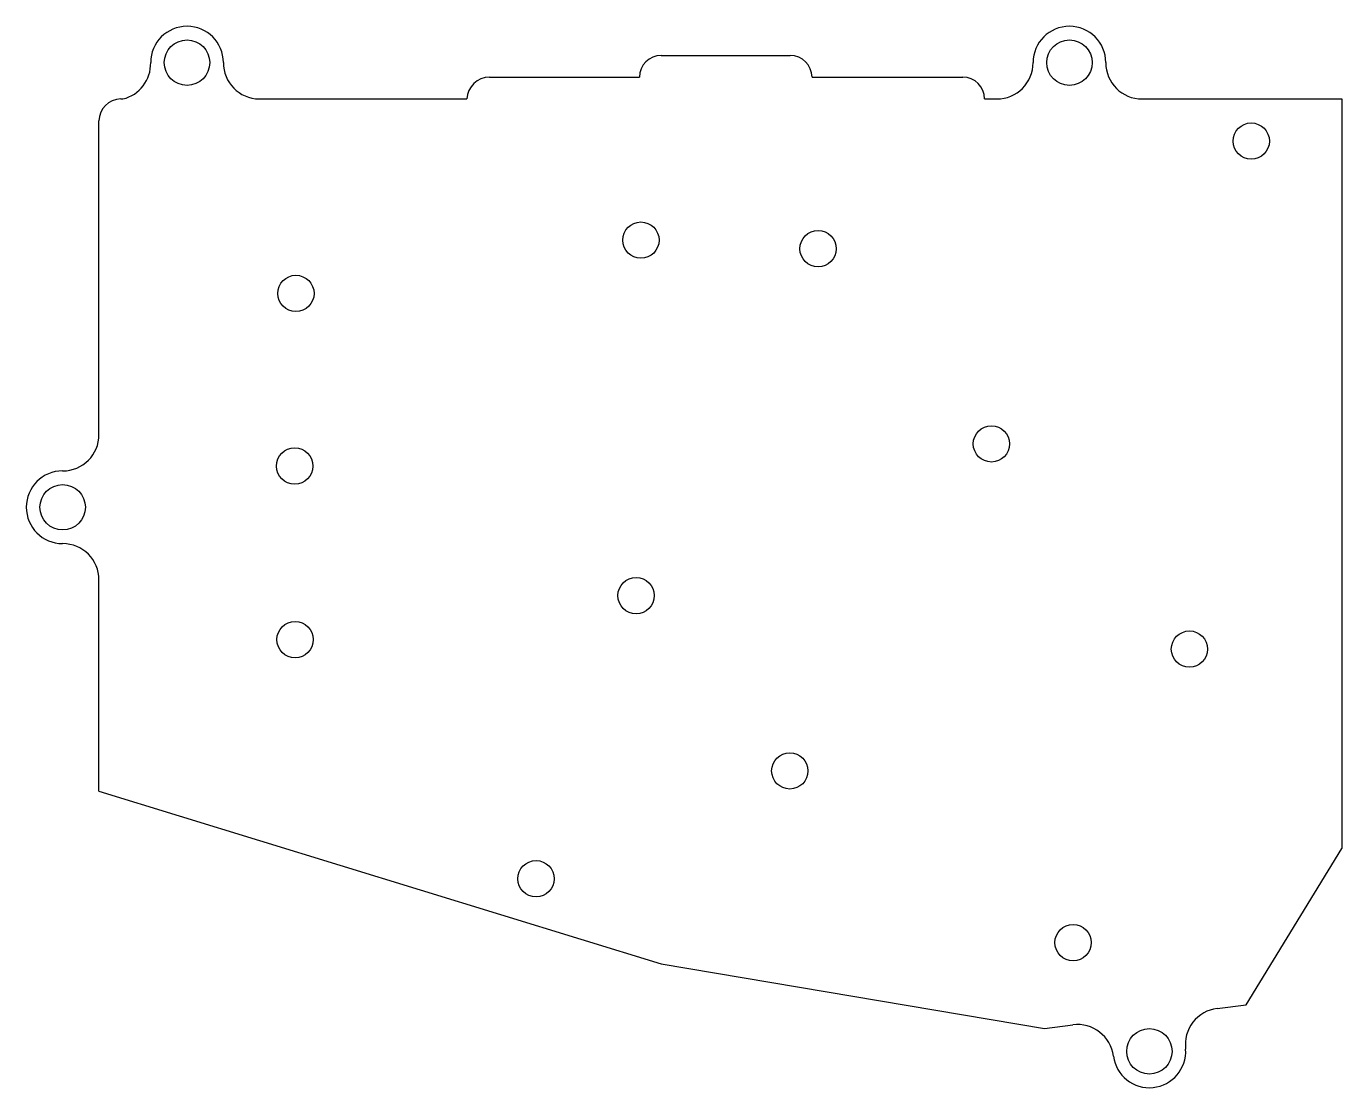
# Model space of a CAD drawing. Header units: millimetres. Extents: x -69 to 75, y -60 to 57.
import ezdxf

# ---------------------------------------------------------------- set-up
doc = ezdxf.new("R2010")
doc.units = ezdxf.units.MM
doc.layers.add('Shape2DView002', color=7, linetype='CONTINUOUS')

msp = doc.modelspace()

# ---------------------------------------------------------------- linework, layer by layer
at = {"layer": 'Shape2DView002'}
for p, q in [((0.48692, 54.03), (14.6869, 54.03)), ((-18.41, 51.63), (-1.91308, 51.63)), ((17.0869, 51.63), (33.6869, 51.63)), ((-59.01, 49.23), (-58.7712, 49.23)), ((-43.7908, 49.23), (-20.9131, 49.23)), ((36.0869, 49.23), (37.4224, 49.23)), ((53.4224, 49.23), (75.3935, 49.23)), ((75.3935, 49.23), (75.3935, -33.2532)), ((-61.41, 12.2893), (-61.41, 46.83)), ((-61.41, -26.97), (-61.41, -3.71068)), ((-61.41, -26.97), (0.49, -45.97)), ((64.89, -50.47), (75.3935, -33.2532)), ((0.49, -45.97), (42.69, -53.07)), ((61.6807, -50.8762), (64.89, -50.47)), ((42.69, -53.07), (45.7892, -52.6777))]:
    msp.add_line(p, q, dxfattribs=at)
for centre, radius in [((-51.7183, 53.23), 2.5), ((45.4224, 53.23), 2.5), ((65.4371, 44.5961), 2), ((-1.75144, 33.6915), 2), ((17.7535, 32.7473), 2), ((-39.7331, 27.8247), 2), ((36.8357, 11.2691), 2), ((-39.8633, 8.82938), 2), ((-65.41, 4.28932), 2.5), ((-2.28265, -5.43769), 2), ((-39.8223, -10.2809), 2), ((58.6378, -11.3256), 2), ((14.6419, -24.7247), 2), ((-13.2968, -36.6005), 2), ((45.8268, -43.634), 2), ((54.2227, -55.6), 2.5)]:
    msp.add_circle(centre, radius, dxfattribs=at)
for centre, radius, start, end in [((-51.7183, 53.23), 4, 0, 180), ((45.4224, 53.23), 4, 0, 180), ((0.48692, 51.63), 2.4, 90, 180), ((14.6869, 51.63), 2.4, 0, 90), ((-59.7166, 53.1167), 4, -76.3276, 1.6238), ((-43.7183, 53.2293), 4, 179.991, -91.0399), ((37.4224, 53.23), 4, -90, 0), ((53.4224, 53.23), 4, -180, -90), ((-18.4151, 49.13), 2.5, 89.8836, 177.708), ((33.6869, 49.23), 2.4, 0, 90), ((-59.01, 46.83), 2.4, 90, -180), ((-65.41, 12.2893), 4, -90, 0), ((-65.41, 4.28932), 4, 90, -90), ((-65.41, -3.71068), 4, 0, 90), ((62.183, -54.8445), 4, 97.2137, -172.786), ((46.2915, -56.6461), 4, 7.21375, 97.2137), ((54.2227, -55.6), 4, -172.187, 3.6287)]:
    msp.add_arc(centre, radius, start, end, dxfattribs=at)

doc.saveas('drawing.dxf')
